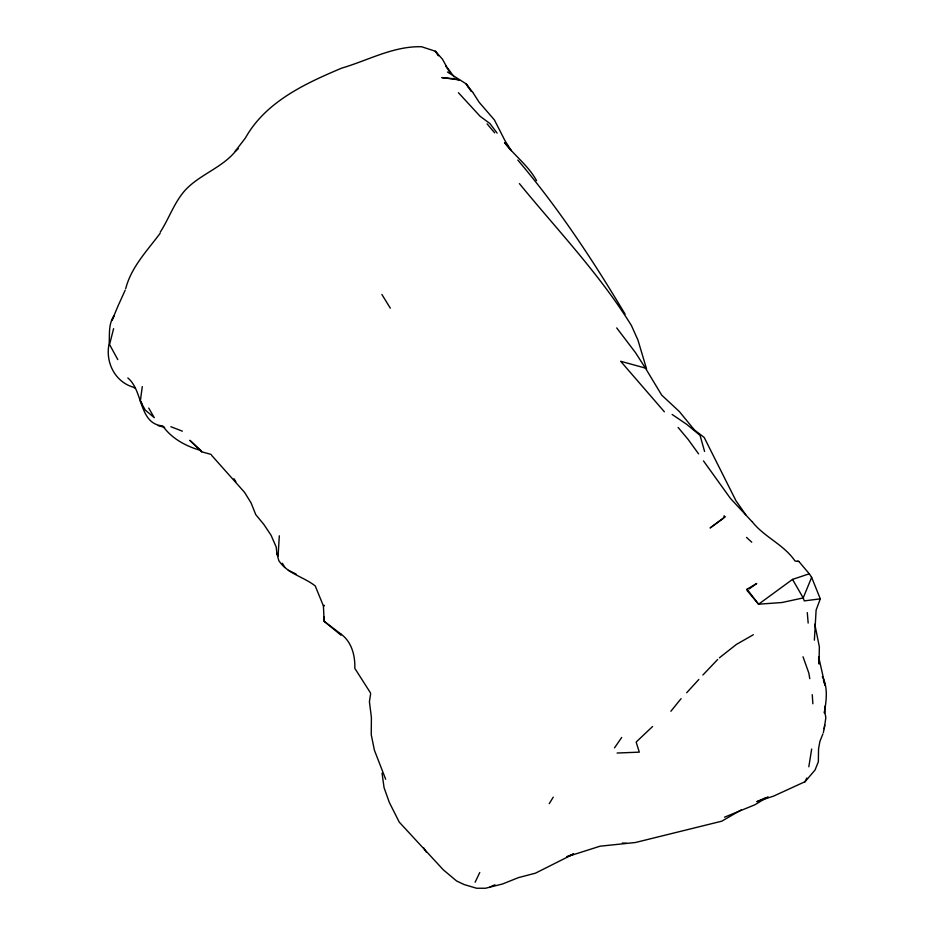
<?xml version="1.0" encoding="UTF-8"?>
<svg xmlns="http://www.w3.org/2000/svg" width="935" height="935" viewBox="0 0 935 935"><rect width="100%" height="100%" fill="white"/><g stroke="black" fill="none" stroke-linecap="round" stroke-linejoin="round"><path stroke-width="1.4" d="M747.053 589.225L747.042 590.452L758.565 604.22L747.053 589.225L756.731 583.475L749.204 588.898M324.188 617.018L324.118 621.284L340.936 635.122L340.749 633.918L324.118 621.284L323.428 605.985L315.235 585.929C303.63 576.79 287.29 573.646 278.805 560.603L276.853 553.497L276.234 547.104L271.045 535.217L263.939 524.558L255.758 514.624L251.071 502.901L244.561 492.348L211.544 455.251M814.373 640.171L816.115 610.052L820.299 598.844L811.638 577.386L809.278 573.798L798.817 561.421L795.042 561.023C783.787 544.45 764.176 537.122 752.032 521.531M278.127 555.297L279.32 535.802M822.297 676.589C828.398 688.078 826.189 700.853 824.378 713.054L825.149 705.948M142.284 386.564L140.344 401.092L145.194 409.986L154.287 417.7L148.712 408.057M370.657 693.548L369.418 701.753L371.405 717.496L371.242 734.688L374.386 750.162L385.664 779.241M811.673 749.052L808.822 766.782M823.361 732.678L824.728 725.034M824.261 728.704L825.862 717.426L824.553 711.149M113.602 328.664L109.559 344.512L117.787 359.601M724.952 516.891L724.134 516.12L724.952 516.891L710.109 527.971L723.678 518.095M822.858 733.975L819.89 741.455L818.557 748.83L818.347 761.756L815.063 769.984L805.117 781.648L773.607 796.106L756.824 801.657L765.496 797.742M811.638 577.386L803.2 597.921L804.287 600.901L820.299 598.844M125.676 288.693C131.321 266.954 147.005 250.966 160.119 233.318M118.932 303.992L125.173 290.177M475.12 882.243L479.772 872.507M804.871 781.87L806.847 778.037M160.212 232.184C169.539 217.878 174.681 200.815 186.836 188.461C201.925 173.536 223.465 166.979 236.719 149.787M549.231 803.668L553.251 797.169M614.505 747.883L621.681 737.458M670.862 711.266L681.077 698.655M686.676 692.741L698.854 679.465M702.886 675.023L717.659 659.514M324.141 605.237L323.428 605.985L324.363 605.635M652.607 726.483L636.151 742.063L639.295 752.149L617.088 753.026M238.355 148.677L235.223 151.236L245.402 138.006C265.727 101.67 305.149 83.542 341.848 68.068C368.109 60.401 393.6 45.908 421.591 46.75L435.313 51.226L442.489 59.209L450.027 72.895M719.389 657.831L736.301 644.495L753.353 634.725M792.529 579.396L758.601 604.209L781.999 602.514L803.2 597.921L792.529 579.396L809.278 573.798M741.28 809.874L721.75 821.187L635.438 842.505L600.071 846.198L566.68 856.822L573.26 853.982M768.021 796.795L754.896 804.79L724.496 817.202M573.634 853.971L535.475 873.161L518.446 877.626L502.539 883.984L485.522 888.25L476.546 888.238L464.157 884.557L456.572 880.969L443.342 869.854L399.245 822.11L389.299 802.382L384.051 787.621L382.053 773.187M489.975 886.918L494.966 884.79M127.826 377.95C143.476 390.69 138.497 423.987 162.76 425.916C171.643 438.608 186.17 446.357 200.803 450.46L201.656 451.804L210.983 454.375M797.345 561.327L798.817 561.421M622.418 842.996L626.614 843.347M158.214 425.647L164.642 427.365M745.744 514.706L735.962 500.739L704.195 437.451L694.389 429.948L679.383 411.575L661.711 395.119L645.407 368.098L620.641 361.261L664.376 411.797M170.86 426.722L182.348 431.164M288.331 570.362L295.986 573.973M135.294 388.224L132.992 387.102C114.631 381.55 105.117 361.728 109.161 343.554C109.746 334.286 108.285 323.884 114.047 315.901L111.908 320.541L118.558 304.728M672.148 414.462L686.781 424.397L700.034 435.324L704.581 451.441M447.468 72.03L466.179 83.881L473.11 92.775M340.749 633.918C351.665 641.609 355.265 655.587 354.809 668.338L370.4 692.753M746.551 537.403L751.752 542.218M200.803 450.46L189.817 440.303L201.656 451.804M517.815 160.072C558.417 207.897 593.012 260.397 625.094 314.172M751.845 521.473L730.328 498.273L703.482 460.897M458.43 92.717L480.134 116.302L489.987 123.595L497.104 133.086M519.404 183.611C557.54 230.232 599.522 274.048 631.382 325.462L637.915 340.001L646.564 368.951M510.487 149.635L504.526 142.564C514.671 155.783 528.579 165.904 536.55 180.654M487.077 123.852L494.65 132.817M678.109 427.447L688.195 439.508L698.574 453.872M616.703 327.916L635.543 352.717L645.407 368.098M438.492 55.375L435.313 51.226L438.515 55.773M447.772 68.302L454.141 76.939M445.714 65.999L447.316 68.278M426.138 851.902L423.602 847.764M471.263 91.513L466.179 83.881L468.517 87.516M473.414 93.325L479.152 102.266L494.416 119.949L504.982 140.659L511.34 150.652M233.949 478.72L235.865 481.724M381.889 294.49L390.316 308.164M282.37 563.256L284.859 567.522M276.853 553.497L278.279 556.033M140.554 401.208L141.804 403.476M803.013 656.767L808.833 673.095L809.78 678.646M823.478 680.399L825.126 685.53L818.674 656.931M814.782 624.159L819.352 646.845L819.002 664.014L818.581 658.345M807.291 612.612L808.167 623.072M812.258 694.67L812.854 703.774M452.528 78.633L441.811 77.582L459.529 79.919L452.528 78.633"/></g></svg>
